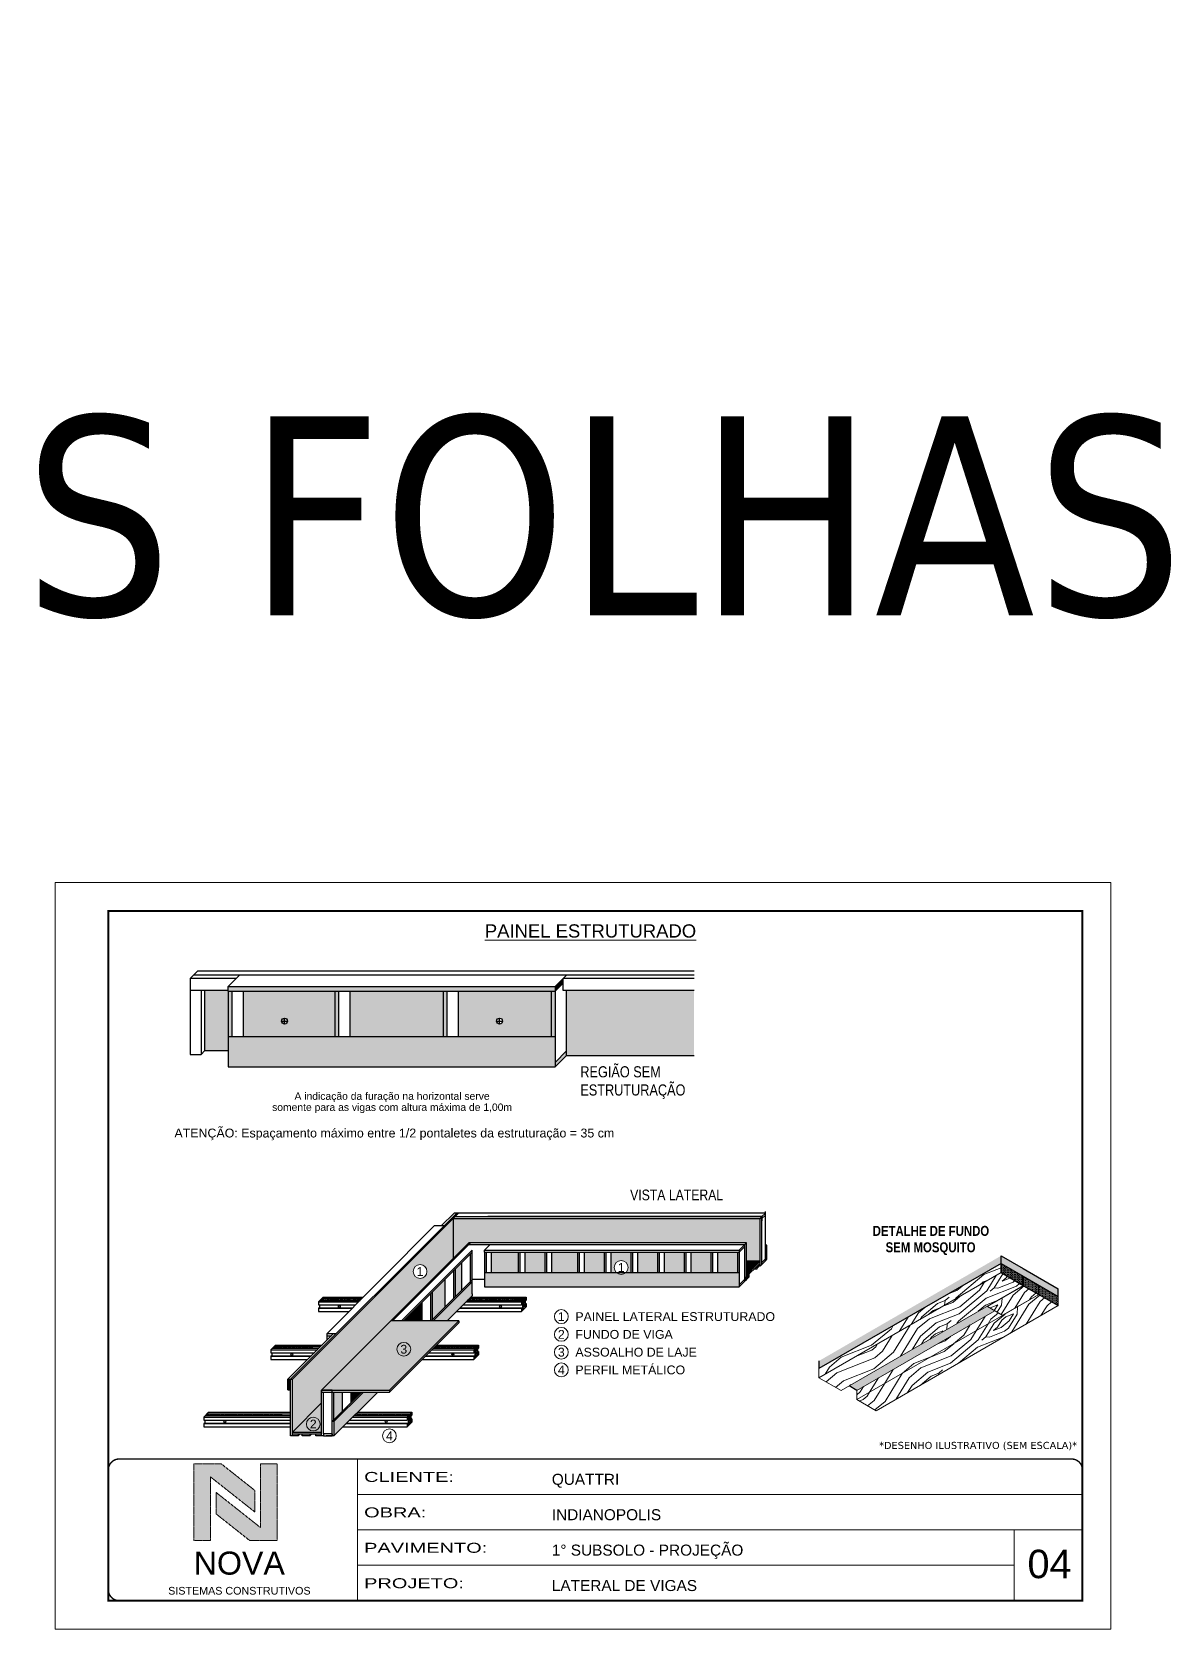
# Model space of a CAD drawing. Header units: millimetres. Extents: x 2921 to 9246, y 316 to 11751.
# Drawn here: x 7644 to 9246, y 9505 to 11751 of the extents above; entities that cross this region are included whole.
import ezdxf
from ezdxf.enums import TextEntityAlignment as Align

# ---------------------------------------------------------------- set-up
doc = ezdxf.new("R2010")
doc.units = ezdxf.units.MM
doc.linetypes.add('CONTINUO', pattern=[0])
doc.linetypes.add('DASHED', pattern=[0.75, 0.5, -0.25])
for name, color, linetype, lineweight in [('CARIMBO', 255, 'Continuous', 9), ('CARIMBO-LEGENDA', 75, 'Continuous', 15), ('Demarcação 1', 251, 'Continuous', 9), ('Folhas', 255, 'Continuous', 9), ('fundo', 100, 'Continuous', 9), ('Madeira', 126, 'Continuous', 18), ('SARRAFO DE PRESSAO', 251, 'DASHED', 9)]:
    doc.layers.add(name, color=color, linetype=linetype, lineweight=lineweight)
for name, color, linetype in [('COTA', 241, 'Continuous'), ('HACHURA MADEIRAS', 1, 'Continuous'), ('material do compensado', 7, 'Continuous'), ('texto', 7, 'Continuous')]:
    doc.layers.add(name, color=color, linetype=linetype)
doc.layers.add('Demarcação 2', color=7, linetype='Continuous', lineweight=9, true_color=0xe0e0e0)
doc.styles.add('arial', font='arial.ttf')
doc.styles.add('CESAR1', font='arial.ttf', dxfattribs={"oblique": 15})
doc.styles.add('ROMANC', font='techb___.ttf', dxfattribs={"height": 2.5})
doc.styles.add('stylellllll', font='verdana.ttf', dxfattribs={"height": 2})
doc.styles.add('TAHOMA', font='tahoma.ttf')
doc.styles.add('Tecnologia', font='')
doc.styles.add('texto', font='ARIALN.TTF')
doc.styles.get('Tecnologia').set_extended_font_data('Forgotten Futurist')
pattern_1 = [(45, (5468.635, 58193.8157), (0.99436891, 3.64601934), [4.6875, -0.9375, 0, -0.9375])]
pattern_2 = [(355, (-40658.04, 7156.97), (111.07494, 93.20294), [5.12645, -97.40264]), (85, (-40614.06, 7189.14), (-93.20294, 111.07494), [10.2529, -92.27619]), (40, (-40635.38, 7180.716), (8.936, 102.13894), [7.24881, -21.74642, 7.24881, -14.497615, 50.751904, -43.50449]), (40, (-40663.59, 7152.31), (8.936, 102.13894), [7.24983, -14.49967, 7.24983, -115.99871]), (40, (-40626.95, 7159.395), (8.936, 102.13894), [7.24983, -137.7482]), (40, (-40617.184, 7153.394), (8.936, 102.13894), [7.24983, -137.7482]), (40, (-40631.61, 7164.95), (8.936, 102.13894), [7.24983, -137.7482]), (40, (-40636.27, 7170.5), (8.936, 102.13894), [14.49967, -130.49838]), (40, (-40604.035, 7244.87), (8.936, 102.13894), [14.49967, -130.49838]), (40, (-40646.04, 7176.5), (8.936, 102.13894), [28.99933, -115.99871]), (40, (-40650.7, 7182.06), (8.936, 102.13894), [28.99933, -115.99871]), (40, (-40581.63, 7206.89), (8.936, 102.13894), [28.99933, -115.99871]), (40, (-40654.91, 7192.72), (8.936, 102.13894), [21.7497, -123.24834]), (40, (-40674, 7209.826), (8.936, 102.13894), [21.7497, -123.24834]), (40, (-40664.68, 7198.72), (8.936, 102.13894), [21.7497, -123.24834]), (40, (-40595.61, 7223.55), (8.936, 102.13894), [36.24951, -108.74853]), (40, (-40605.375, 7229.55), (8.936, 102.13894), [36.24951, -108.74853]), (40, (-40597.395, 7203.12), (8.936, 102.13894), [50.74931, -94.24873]), (21.56505, (-40646.93, 7166.29), (102.138945, -8.936), [11.4631, -217.79893]), (21.56505, (-40623.824, 7195.144), (102.138945, -8.936), [11.4631, -217.79893]), (21.56505, (-40629.824, 7185.377), (102.138945, -8.936), [11.4631, -217.79893]), (21.56505, (-40652.933, 7156.52), (102.138945, -8.936), [22.9262, -206.33583]), (21.56505, (-40628.484, 7200.697), (102.138945, -8.936), [34.3893, -194.87273]), (21.56505, (-40638.25, 7206.7), (102.138945, -8.936), [45.8524, -183.40963]), (21.56505, (-40648.02, 7212.7), (102.138945, -8.936), [45.8524, -183.40963]), (21.56505, (-40660.66, 7244.68), (102.138945, -8.936), [45.8524, -183.40963]), (21.56505, (-40661.55, 7234.467), (102.138945, -8.936), [57.3155, -171.94653]), (21.56505, (-40657.34, 7223.806), (102.138945, -8.936), [57.3155, -171.94653]), (58.43495, (-40625.164, 7179.823), (8.936, 102.138945), [11.4631, -217.79893]), (58.43495, (-40641.38, 7170.95), (8.936, 102.138945), [11.4631, -217.79893]), (58.43495, (-40658.04, 7156.97), (8.936, 102.138945), [22.9262, -206.33583]), (58.43495, (-40626.058, 7169.61), (8.936, 102.138945), [22.9262, -206.33583]), (58.43495, (-40668.7, 7152.755), (8.936, 102.138945), [34.3893, -194.87273]), (58.43495, (-40678.914, 7153.65), (8.936, 102.138945), [45.8524, -183.40963]), (58.43495, (-40586.542, 7150.714), (8.936, 102.138945), [45.8524, -183.40963]), (58.43495, (-40621.397, 7164.055), (8.936, 102.138945), [45.8524, -183.40963]), (58.43495, (-40601.863, 7152.054), (8.936, 102.138945), [57.3155, -171.94653]), (58.43495, (-40611.63, 7158.055), (8.936, 102.138945), [57.3155, -171.94653])]
pattern_3 = [(0, (-29765.5226, -596.9827), (0.82275303, 1.645506056), [0, -1.645506056])]

# ---------------------------------------------------------------- blocks, each defined once
blk = doc.blocks.new('A$C64660E27')
at = {"layer": 'COTA', "true_color": 0x1a1a1a}
h = blk.add_hatch(color=250, dxfattribs=at)
h.dxf.hatch_style = 1
h.paths.add_polyline_path([(185.4, -11.6), (142.4, -11.6), (142.4, -131.6), (168.8, -131.6), (168.8, -32.2), (237.7, -86.7), (237.7, -53)])
at = {"layer": 'COTA'}
h = blk.add_hatch(color=20, dxfattribs=at)
h.dxf.hatch_style = 1
h.paths.add_polyline_path([(273, -11.4), (246.6, -11.4), (246.6, -111.1), (177.7, -56.6), (177.7, -90.2), (230, -131.6), (273, -131.6)])
for p, q in [((142.4, -131.6), (142.4, -11.6)), ((142.4, -11.6), (185.4, -11.6)), ((185.4, -11.6), (237.7, -53)), ((273, -11.4), (246.6, -11.4)), ((246.6, -111.1), (246.6, -11.4)), ((273, -11.4), (273, -131.6)), ((168.8, -32.2), (237.7, -86.7)), ((168.8, -131.6), (168.8, -32.2)), ((246.6, -111.1), (177.7, -56.6)), ((177.7, -90.2), (177.7, -56.6)), ((237.7, -86.7), (237.7, -53)), ((230, -131.6), (177.7, -90.2)), ((142.4, -131.6), (168.8, -131.6)), ((273, -131.6), (230, -131.6))]:
    blk.add_line(p, q)
at = {"layer": 'CARIMBO-LEGENDA', "color": 7, "linetype": 'Continuous', "ltscale": 100, "style": 'arial'}
blk.add_text('NOVA', height=36, dxfattribs=at).set_placement((142.4, -184.8))
at = {"layer": 'CARIMBO-LEGENDA', "color": 7, "linetype": 'Continuous', "style": 'arial'}
blk.add_text('SISTEMAS CONSTRUTIVOS', height=12, dxfattribs=at).set_placement((102.5, -216))
blk = doc.blocks.new('9999999999')
at = {"color": 30, "linetype": 'CONTINUO'}
for p, q in [((98564.6, 34230.2), (98564.6, 34429.4)), ((98564.6, 34379.6), (99584, 34379.6)), ((98564.6, 34329.8), (99488, 34329.8)), ((99584, 34329.8), (99488, 34329.8)), ((99488, 34329.8), (99488, 34230.2)), ((98564.6, 34280), (99488, 34280))]:
    blk.add_line(p, q, dxfattribs=at)
at = {"color": 30, "linetype": 'CONTINUO', "const_width": 2}
blk.add_lwpolyline([(99584, 34230.2), (99584, 34414.4, 0.414214), (99569, 34429.4), (98229, 34429.4, 0.414214), (98214, 34414.4), (98214, 34245.2, 0.414214), (98229, 34230.2), (99584, 34230.2)], format="xyb", dxfattribs=at)
at = {"layer": 'Folhas'}
blk.add_lwpolyline([(98139, 34190.2), (99624, 34190.2), (99624, 35240.2), (98139, 35240.2)], close=True, dxfattribs=at)
at = {"layer": 'Folhas', "color": 30, "const_width": 3}
blk.add_lwpolyline([(98214, 34230.2), (99584, 34230.2), (99584, 35200.2), (98214, 35200.2)], close=True, dxfattribs=at)
at = {"xscale": 0.9, "yscale": 0.9, "zscale": 0.9}
blk.add_blockref('A$C64660E27', (98205.8, 34433.1), dxfattribs=at)
at = {"color": 7, "linetype": 'Continuous', "ltscale": 5, "style": 'arial'}
for s, height, p in [('QUATTRI', 15.48, (98837.7, 34393.1)), ('INDIANOPOLIS', 15.483, (98837.7, 34343.3)), ('1° SUBSOLO - PROJEÇÃO', 15.483, (98837.7, 34293.5)), ('LATERAL DE VIGAS', 15.483, (98837.7, 34243.7))]:
    blk.add_text(s, height=height, dxfattribs=at).set_placement(p)
at = {"layer": 'Folhas', "color": 7, "style": 'Tecnologia', "width": 1.5}
for s, p in [('CLIENTE:', (98573.7, 34397.2)), ('OBRA:', (98573.7, 34347.3)), ('PAVIMENTO:', (98573.7, 34297.5)), ('PROJETO:', (98573.7, 34247.7))]:
    blk.add_text(s, height=14, dxfattribs=at).set_placement(p)

msp = doc.modelspace()

# ---------------------------------------------------------------- hatches: boundary and pattern name
at = {"linetype": 'ByBlock', "ltscale": 2}
for points in [[(7919.31, 10338.18), (7924.63, 10338.18), (7924.63, 10401.78), (7919.31, 10401.78)], [(8379.47, 10408.27), (7919.42, 10408.27), (7919.42, 10401.89), (8379.47, 10401.89)], [(8069.49, 10338.18), (8074.81, 10338.18), (8074.82, 10401.78), (8069.49, 10401.78)], [(8677.36, 10044.62), (8675.34, 10044.62), (8675.34, 10042.38)], [(8260.44, 9990.68), (8262.79, 9993.04), (8262.79, 10034.48), (8260.44, 10032.12)], [(8280.09, 10005.92), (8282.53, 10005.92), (8282.53, 10034.64), (8280.09, 10034.64)], [(8327.37, 10005.92), (8329.81, 10005.92), (8329.81, 10034.64), (8327.37, 10034.64)], [(8364.9, 10005.92), (8367.34, 10005.92), (8367.34, 10034.64), (8364.9, 10034.64)], [(8410.83, 10005.92), (8413.27, 10005.92), (8413.27, 10034.64), (8410.83, 10034.64)], [(8448.37, 10005.92), (8450.8, 10005.92), (8450.8, 10034.64), (8448.37, 10034.64)], [(8485.9, 10005.92), (8488.34, 10005.92), (8488.34, 10034.64), (8485.9, 10034.64)], [(8523.43, 10005.92), (8525.87, 10005.92), (8525.87, 10034.64), (8523.43, 10034.64)], [(8560.97, 10005.92), (8563.4, 10005.92), (8563.4, 10034.64), (8560.97, 10034.64)], [(8598.5, 10005.92), (8600.94, 10005.92), (8600.94, 10034.64), (8598.5, 10034.64)], [(8636.03, 10005.92), (8638.47, 10005.92), (8638.47, 10034.64), (8636.03, 10034.64)], [(8237.1, 9969.82), (8239.45, 9972.18), (8239.45, 10011.47), (8237.1, 10009.12)], [(8207.04, 9978.73), (8204.69, 9976.38), (8204.69, 9937.88), (8207.04, 9937.88)], [(8260.55, 9990.79), (8260.55, 9993.27), (8207.15, 9939.87), (8207.15, 9937.98), (8207.74, 9937.98)], [(8109.88, 9837.85), (8107.31, 9837.85), (8065.86, 9796.4), (8068.42, 9796.4)], [(8092.67, 9823.21), (8095.02, 9825.56), (8095.02, 9837.75), (8092.67, 9837.75)]]:
    msp.add_hatch(color=256, dxfattribs=at).paths.add_polyline_path(points)
for points in [[(8221.87, 10338.18), (8227.2, 10338.18), (8227.2, 10401.89), (8221.87, 10401.89)], [(8390.82, 10413.14), (8390.82, 10419.52), (8379.47, 10408.26), (8379.47, 10401.89)], [(8652.56, 10003.98), (8646.58, 9998.05), (8646.58, 9993.86), (8652.56, 9999.79)], [(8667.73, 10014.83), (8667.73, 10019.03), (8663.5, 10014.83), (8663.5, 10010.64)], [(8007.34, 9856.01), (8003.67, 9856.01), (8003.67, 9841.15), (8007.34, 9841.15)]]:
    msp.add_hatch(color=256).paths.add_polyline_path(points)
h = msp.add_hatch(color=256)
h.paths.add_polyline_path([(8379.47, 10301.64), (8379.47, 10295.26), (8395.7, 10311.35), (8395.7, 10317.73)])
h.paths.add_polyline_path([(8374.15, 10338.18), (8379.47, 10338.18), (8379.47, 10401.89), (8374.15, 10401.89)])
at = {"linetype": 'Continuous', "ltscale": 1.5}
h = msp.add_hatch(dxfattribs=at)
h.set_pattern_fill('ANSI36', color=256, scale=15, style=0)
h.set_pattern_definition(pattern_1)
h.paths.add_polyline_path([(8051.1, 9969.31), (8048.6, 9966.8), (8105.16, 9966.8), (8107.65, 9969.31)])
h = msp.add_hatch(dxfattribs=at)
h.set_pattern_fill('ANSI36', color=256, scale=15, style=0)
h.set_pattern_definition(pattern_1)
h.paths.add_polyline_path([(8336.79, 9969.31), (8259.06, 9969.31), (8256.56, 9966.8), (8334.29, 9966.8)])
h.paths.add_polyline_path([(8336.79, 9969.31), (8334.29, 9966.8), (8334.29, 9953.19), (8336.79, 9955.69)])
h = msp.add_hatch(dxfattribs=at)
h.set_pattern_fill('ANSI36', color=256, scale=15, style=0)
h.set_pattern_definition(pattern_1)
h.paths.add_polyline_path([(7984.12, 9901.94), (7981.62, 9899.43), (8038.18, 9899.43), (8040.68, 9901.94)])
h = msp.add_hatch(dxfattribs=at)
h.set_pattern_fill('ANSI36', color=256, scale=15, style=0)
h.set_pattern_definition(pattern_1)
h.paths.add_polyline_path([(8269.81, 9901.94), (8267.31, 9899.43), (8267.31, 9885.82), (8269.81, 9888.32)])
h.paths.add_polyline_path([(8210.81, 9901.94), (8208.3, 9899.43), (8267.31, 9899.43), (8269.81, 9901.94)])
h = msp.add_hatch(dxfattribs=at)
h.set_pattern_fill('ANSI36', color=256, scale=15, style=0)
h.set_pattern_definition(pattern_1)
h.paths.add_polyline_path([(7890.05, 9807.31), (7887.54, 9804.81), (7995.02, 9804.81), (7995.02, 9807.31)])
h = msp.add_hatch(dxfattribs=at)
h.set_pattern_fill('ANSI36', color=256, scale=15, style=0)
h.set_pattern_definition(pattern_1)
h.paths.add_polyline_path([(8175.74, 9807.31), (8173.23, 9804.81), (8173.23, 9791.19), (8175.74, 9793.7)])
h.paths.add_polyline_path([(8099.64, 9807.31), (8097.13, 9804.81), (8173.23, 9804.81), (8175.74, 9807.31)])
at = {"linetype": 'ByBlock', "ltscale": 2}
h = msp.add_hatch(color=256, dxfattribs=at)
h.paths.add_polyline_path([(8018.12, 9779.02), (8009.9, 9779.02), (8009.9, 9776.1), (8018.12, 9776.1)])
h.paths.add_polyline_path([(8034.42, 9779.02), (8023.63, 9779.02), (8023.63, 9776.1), (8034.42, 9776.1)])
h.paths.add_polyline_path([(8050.97, 9779.02), (8042.75, 9779.02), (8042.75, 9776.1), (8050.97, 9776.1)])
at = {"layer": 'Demarcação 1'}
h = msp.add_hatch(color=256, dxfattribs=at)
h.paths.add_polyline_path([(8029.63, 9792.92, 1), (8048.99, 9792.92, 1)], flags=17)
h.paths.add_polyline_path([(8050.97, 9840.62), (8236.01, 10025.66), (8236.01, 10082.13), (8236.01, 10082.13), (8009.9, 9856.02), (8009.9, 9781.59), (8050.97, 9822.65)])
h.paths.add_polyline_path([(8179.83, 10007.45, -1), (8199.18, 10007.45, -1)], flags=16)
h.paths.add_polyline_path([(8031.43, 9783.66), (8047.19, 9783.66), (8047.19, 9802.22), (8031.43, 9802.22)], flags=24)
h.paths.add_polyline_path([(8181.63, 9998.2), (8197.38, 9998.2), (8197.38, 10016.76), (8181.63, 10016.76)], flags=24)
for points in [[(8236.01, 10025.66), (8257.95, 10047.6), (8648.52, 10047.6), (8648.52, 10021.97), (8667.73, 10021.97), (8667.73, 10082.13), (8236.01, 10082.13)], [(8648.52, 10021.97), (8648.52, 10002.92), (8667.73, 10021.97)]]:
    msp.add_hatch(color=256, dxfattribs=at).paths.add_polyline_path(points)
h = msp.add_hatch(color=256, dxfattribs=at)
h.paths.add_polyline_path([(8009.9, 9781.59), (8050.97, 9781.59), (8050.97, 9822.65)])
h.paths.add_polyline_path([(8029.63, 9792.92, -1), (8048.99, 9792.92, -1)], flags=16)
h.paths.add_polyline_path([(8031.43, 9783.66), (8047.19, 9783.66), (8047.19, 9802.22), (8031.43, 9802.22)], flags=24)
at = {"layer": 'Demarcação 2'}
for points in [[(7919.42, 10401.89), (7919.42, 10401.89), (7919.42, 10401.89), (7919.42, 10402.95), (7886.42, 10402.95), (7886.42, 10317.73), (7919.42, 10317.73)], [(7940.97, 10338.18), (8069.6, 10338.18), (8069.6, 10401.89), (7940.97, 10401.89)], [(8091.15, 10338.18), (8221.87, 10338.18), (8221.87, 10401.89), (8091.15, 10401.89)], [(8395.7, 10402.95), (8395.7, 10311.35), (8574.98, 10311.35), (8574.98, 10402.95)], [(8379.47, 10338.18), (7919.42, 10338.18), (7919.42, 10301.64), (7919.42, 10295.26), (8379.47, 10295.26)], [(8239.56, 9972.28), (8248.23, 9980.95), (8248.23, 10019.91), (8239.56, 10011.24)], [(8290.06, 10005.92), (8327.47, 10005.92), (8327.47, 10034.74), (8290.06, 10034.74)], [(8337.34, 10005.92), (8365.01, 10005.92), (8365.01, 10034.74), (8337.34, 10034.74)], [(8374.87, 10005.92), (8410.94, 10005.92), (8410.94, 10034.74), (8374.87, 10034.74)], [(8420.81, 10005.92), (8448.47, 10005.92), (8448.47, 10034.74), (8420.81, 10034.74)], [(8495.87, 10005.92), (8523.54, 10005.92), (8523.54, 10034.74), (8495.87, 10034.74)], [(8533.41, 10005.92), (8561.07, 10005.92), (8561.07, 10034.74), (8533.41, 10034.74)], [(8570.94, 10005.92), (8598.61, 10005.92), (8598.61, 10034.74), (8570.94, 10034.74)], [(8608.47, 10005.92), (8636.14, 10005.92), (8636.14, 10034.74), (8608.47, 10034.74)], [(8638.58, 10005.92), (8478.91, 10005.92, -0.3830345), (8465.98, 10005.92), (8280.2, 10005.92), (8280.2, 9985.92), (8638.58, 9985.92)], [(8207.15, 9939.87), (8224.89, 9957.61), (8224.89, 9996.57), (8207.15, 9978.83)], [(8262.9, 9976.06), (8262.9, 9993.14), (8207.74, 9937.98), (8227.74, 9937.98), (8262.89, 9973.14)], [(8166.3, 9937.98), (8192.48, 9937.98), (8192.48, 9964.16)], [(8068.21, 9798.75), (8080.46, 9811), (8080.46, 9837.85), (8068.21, 9837.85)], [(8130.18, 9837.85), (8124.69, 9837.85), (8109.88, 9837.85), (8068.42, 9796.4), (8068.42, 9776.1)], [(8095.13, 9825.67), (8107.31, 9837.85), (8095.13, 9837.85)]]:
    msp.add_hatch(color=256, dxfattribs=at).paths.add_polyline_path(points)
h = msp.add_hatch(color=256, dxfattribs=at)
h.paths.add_polyline_path([(8297.2, 10359.71, -1), (8305.56, 10359.71, -1)], flags=16)
h.paths.add_polyline_path([(8243.42, 10338.18), (8374.15, 10338.18), (8374.15, 10401.89), (8243.42, 10401.89)])
h = msp.add_hatch(color=256, dxfattribs=at)
h.paths.add_polyline_path([(8482.12, 10013.12, -1), (8462.77, 10013.12, -1)], flags=16)
h.paths.add_polyline_path([(8464.57, 10003.87), (8480.32, 10003.87), (8480.32, 10022.42), (8464.57, 10022.42)], flags=24)
h.paths.add_polyline_path([(8458.34, 10005.92), (8486.01, 10005.92), (8486.01, 10034.74), (8458.34, 10034.74)])
h = msp.add_hatch(color=256, dxfattribs=at)
h.paths.add_polyline_path([(8050.97, 9840.62), (8053.54, 9840.62), (8065.86, 9840.62), (8146.61, 9840.62), (8243.97, 9937.98), (8148.33, 9937.98)])
h.paths.add_polyline_path([(8158.71, 9888.6), (8174.57, 9888.6), (8174.57, 9907.49), (8158.71, 9907.49)], flags=24)
at = {"layer": 'fundo'}
h = msp.add_hatch(color=252, dxfattribs=at)
h.dxf.hatch_style = 1
h.paths.add_polyline_path([(8750.62, 9881.64), (8750.62, 9870.98), (9006.77, 10018.87), (9006.77, 10029.52)])
h = msp.add_hatch(color=252, dxfattribs=at)
h.dxf.hatch_style = 1
h.paths.add_polyline_path([(9037.85, 10011.58), (9006.77, 10029.52), (9006.77, 10018.87), (9037.85, 10000.93), (9087.18, 9972.44), (9087.18, 9983.1)])
h = msp.add_hatch(color=252, dxfattribs=at)
h.dxf.hatch_style = 1
h.paths.add_polyline_path([(8998.14, 9952.13), (8987.77, 9958.11), (8987.77, 9958.99), (8792.98, 9846.53), (8803.9, 9840.22)])
at = {"layer": 'HACHURA MADEIRAS'}
h = msp.add_hatch(dxfattribs=at)
h.set_pattern_fill('DOTS', scale=1.036539)
h.set_pattern_definition(pattern_3)
h.paths.add_polyline_path([(9037.85, 9987.9), (9037.85, 10000.93), (9006.77, 10018.87), (9006.77, 10005.85)])
h = msp.add_hatch(dxfattribs=at)
h.set_pattern_fill('DOTS', scale=1.036539)
h.set_pattern_definition(pattern_3)
h.paths.add_polyline_path([(9038.61, 10000.49), (9038.61, 9987.46), (9059.74, 9975.26), (9059.74, 9988.28)])
h = msp.add_hatch(dxfattribs=at)
h.set_pattern_fill('DOTS', scale=1.036539)
h.set_pattern_definition(pattern_3)
h.paths.add_polyline_path([(9060.04, 9988.11), (9060.04, 9975.09), (9087.18, 9959.42), (9087.18, 9972.44)])
at = {"layer": 'Madeira'}
h = msp.add_hatch(dxfattribs=at)
h.set_pattern_fill('PATRON00077', color=256, scale=102.529099, angle=355, pattern_type=2)
h.set_pattern_definition(pattern_2)
h.paths.add_polyline_path([(8750.62, 9870.98), (8750.62, 9857.96), (9006.77, 10005.85), (9006.77, 10018.87)])
h = msp.add_hatch(dxfattribs=at)
h.set_pattern_fill('PATRON00077', color=256, scale=102.529099, angle=355, pattern_type=2)
h.set_pattern_definition([(355, (-9555.52, -62083.6), (111.07494, 93.20294), [5.12645, -97.40264]), (85, (-9511.54, -62051.43), (-93.20294, 111.07494), [10.25291, -92.27619]), (40, (-9532.86, -62059.85), (8.936, 102.138945), [7.248807, -21.74642, 7.248807, -14.497615, 50.751904, -43.504487]), (40, (-9561.075, -62088.26), (8.936, 102.138945), [7.24983, -14.499665, 7.24983, -115.99871]), (40, (-9524.43, -62081.175), (8.936, 102.138945), [7.24983, -137.74821]), (40, (-9514.666, -62087.175), (8.936, 102.138945), [7.24983, -137.74821]), (40, (-9529.09, -62075.62), (8.936, 102.138945), [7.24983, -137.74821]), (40, (-9533.75, -62070.07), (8.936, 102.138945), [14.49967, -130.49838]), (40, (-9501.52, -61995.7), (8.936, 102.138945), [14.49967, -130.49838]), (40, (-9543.52, -62064.07), (8.936, 102.138945), [28.99933, -115.99871]), (40, (-9548.18, -62058.51), (8.936, 102.138945), [28.99933, -115.99871]), (40, (-9479.11, -62033.68), (8.936, 102.138945), [28.99933, -115.99871]), (40, (-9552.394, -62047.85), (8.936, 102.138945), [21.7497, -123.24834]), (40, (-9571.48, -62030.744), (8.936, 102.138945), [21.7497, -123.24834]), (40, (-9562.16, -62041.85), (8.936, 102.138945), [21.7497, -123.24834]), (40, (-9493.09, -62017.02), (8.936, 102.138945), [36.24951, -108.74853]), (40, (-9502.86, -62011.02), (8.936, 102.138945), [36.24951, -108.74853]), (40, (-9494.88, -62037.446), (8.936, 102.138945), [50.74931, -94.24873]), (21.56505, (-9544.414, -62074.28), (102.138945, -8.936), [11.4631, -217.79893]), (21.56505, (-9521.306, -62045.426), (102.138945, -8.936), [11.4631, -217.79893]), (21.56505, (-9527.306, -62055.193), (102.138945, -8.936), [11.4631, -217.79893]), (21.56505, (-9550.415, -62084.048), (102.138945, -8.936), [22.9262, -206.33583]), (21.56505, (-9525.966, -62039.872), (102.138945, -8.936), [34.3893, -194.87273]), (21.56505, (-9535.733, -62033.87), (102.138945, -8.936), [45.8524, -183.40963]), (21.56505, (-9545.5, -62027.87), (102.138945, -8.936), [45.8524, -183.40963]), (21.56505, (-9558.14, -61995.89), (102.138945, -8.936), [45.8524, -183.40963]), (21.56505, (-9559.034, -62006.103), (102.138945, -8.936), [57.31551, -171.94653]), (21.56505, (-9554.82, -62016.764), (102.138945, -8.936), [57.31551, -171.94653]), (58.43495, (-9522.646, -62060.747), (8.936, 102.138945), [11.4631, -217.79893]), (58.43495, (-9538.86, -62069.62), (8.936, 102.138945), [11.4631, -217.79893]), (58.43495, (-9555.52, -62083.6), (8.936, 102.138945), [22.9262, -206.33583]), (58.43495, (-9523.54, -62070.96), (8.936, 102.138945), [22.9262, -206.33583]), (58.43495, (-9566.182, -62087.814), (8.936, 102.138945), [34.3893, -194.87273]), (58.43495, (-9576.396, -62086.92), (8.936, 102.138945), [45.8524, -183.40963]), (58.43495, (-9484.024, -62089.856), (8.936, 102.138945), [45.8524, -183.40963]), (58.43495, (-9518.88, -62076.515), (8.936, 102.138945), [45.8524, -183.40963]), (58.43495, (-9499.345, -62088.516), (8.936, 102.138945), [57.31551, -171.94653]), (58.43495, (-9509.112, -62082.515), (8.936, 102.138945), [57.31551, -171.94653])])
h.paths.add_polyline_path([(8750.62, 9857.96), (8781.7, 9840.02), (9037.85, 9987.9), (9006.77, 10005.85)])
h = msp.add_hatch(dxfattribs=at)
h.set_pattern_fill('PATRON00077', color=256, scale=102.529099, angle=355, pattern_type=2)
h.set_pattern_definition(pattern_2)
h.paths.add_polyline_path([(8831.05, 9811.54), (9087.18, 9959.42), (9060.04, 9975.09), (8804, 9827.26)])
h = msp.add_hatch(dxfattribs=at)
h.set_pattern_fill('PATRON00077', color=256, scale=102.529099, angle=355, pattern_type=2)
h.set_pattern_definition([(355, (-40680, 7169.71), (111.07494, 93.20294), [5.12645, -97.40264]), (85, (-40636.02, 7201.88), (-93.20294, 111.07494), [10.2529, -92.27619]), (40, (-40657.34, 7193.456), (8.936, 102.13894), [7.24881, -21.74642, 7.24881, -14.497615, 50.751904, -43.50449]), (40, (-40685.56, 7165.05), (8.936, 102.13894), [7.24983, -14.49967, 7.24983, -115.99871]), (40, (-40648.915, 7172.134), (8.936, 102.13894), [7.24983, -137.7482]), (40, (-40639.15, 7166.134), (8.936, 102.13894), [7.24983, -137.7482]), (40, (-40653.575, 7177.69), (8.936, 102.13894), [7.24983, -137.7482]), (40, (-40658.236, 7183.24), (8.936, 102.13894), [14.49967, -130.49838]), (40, (-40626, 7257.61), (8.936, 102.13894), [14.49967, -130.49838]), (40, (-40668, 7189.24), (8.936, 102.13894), [28.99933, -115.99871]), (40, (-40672.66, 7194.796), (8.936, 102.13894), [28.99933, -115.99871]), (40, (-40603.59, 7219.63), (8.936, 102.13894), [28.99933, -115.99871]), (40, (-40676.876, 7205.46), (8.936, 102.13894), [21.7497, -123.24834]), (40, (-40695.96, 7222.565), (8.936, 102.13894), [21.7497, -123.24834]), (40, (-40686.64, 7211.46), (8.936, 102.13894), [21.7497, -123.24834]), (40, (-40617.57, 7236.29), (8.936, 102.13894), [36.24951, -108.74853]), (40, (-40627.34, 7242.29), (8.936, 102.13894), [36.24951, -108.74853]), (40, (-40619.36, 7215.86), (8.936, 102.13894), [50.74931, -94.24873]), (21.56505, (-40668.896, 7179.03), (102.138945, -8.936), [11.4631, -217.79893]), (21.56505, (-40645.79, 7207.883), (102.138945, -8.936), [11.4631, -217.79893]), (21.56505, (-40651.79, 7198.116), (102.138945, -8.936), [11.4631, -217.79893]), (21.56505, (-40674.897, 7169.26), (102.138945, -8.936), [22.9262, -206.33583]), (21.56505, (-40650.45, 7213.437), (102.138945, -8.936), [34.3893, -194.87273]), (21.56505, (-40660.215, 7219.437), (102.138945, -8.936), [45.8524, -183.40963]), (21.56505, (-40669.98, 7225.44), (102.138945, -8.936), [45.8524, -183.40963]), (21.56505, (-40682.62, 7257.42), (102.138945, -8.936), [45.8524, -183.40963]), (21.56505, (-40683.516, 7247.206), (102.138945, -8.936), [57.3155, -171.94653]), (21.56505, (-40679.302, 7236.545), (102.138945, -8.936), [57.3155, -171.94653]), (58.43495, (-40647.13, 7192.56), (8.936, 102.138945), [11.4631, -217.79893]), (58.43495, (-40663.343, 7183.69), (8.936, 102.138945), [11.4631, -217.79893]), (58.43495, (-40680.004, 7169.71), (8.936, 102.138945), [22.9262, -206.33583]), (58.43495, (-40648.02, 7182.35), (8.936, 102.138945), [22.9262, -206.33583]), (58.43495, (-40690.665, 7165.495), (8.936, 102.138945), [34.3893, -194.87273]), (58.43495, (-40700.88, 7166.39), (8.936, 102.138945), [45.8524, -183.40963]), (58.43495, (-40608.507, 7163.453), (8.936, 102.138945), [45.8524, -183.40963]), (58.43495, (-40643.36, 7176.794), (8.936, 102.138945), [45.8524, -183.40963]), (58.43495, (-40623.827, 7164.793), (8.936, 102.138945), [57.3155, -171.94653]), (58.43495, (-40633.595, 7170.794), (8.936, 102.138945), [57.3155, -171.94653])])
h.paths.add_polyline_path([(9008.91, 9945.91), (9059.74, 9975.26), (9038.08, 9987.83), (8987.77, 9958.11)])
h = msp.add_hatch(dxfattribs=at)
h.set_pattern_fill('PATRON00077', color=256, scale=102.529099, angle=355, pattern_type=2)
h.set_pattern_definition(pattern_2)
h.paths.add_polyline_path([(9009.27, 9945.7), (8997.99, 9952.21), (8803.83, 9840.18), (8803.9, 9827.2)])

# ---------------------------------------------------------------- linework, layer by layer
at = {"linetype": 'ByBlock', "ltscale": 2}
for p, q in [((7865.99, 10419.52), (7876.43, 10429.96)), ((7935.64, 10424.36), (7919.42, 10408.27)), ((8395.7, 10424.36), (8379.47, 10408.26)), ((7865.99, 10419.52), (7865.99, 10402.95)), ((7865.99, 10402.95), (7865.99, 10312.89)), ((7881.59, 10402.95), (7881.59, 10312.89)), ((7886.42, 10402.95), (7886.42, 10317.73)), ((7919.42, 10408.27), (8379.47, 10408.27)), ((7919.42, 10401.89), (7919.42, 10408.27)), ((7919.42, 10401.89), (7919.42, 10295.26)), ((7919.42, 10401.89), (7919.42, 10301.64)), ((7919.42, 10401.89), (8379.47, 10401.89)), ((7924.74, 10401.89), (7924.74, 10338.18)), ((7940.97, 10338.18), (7940.97, 10401.89)), ((8069.6, 10401.89), (8069.6, 10338.18)), ((8074.93, 10401.89), (8074.93, 10338.18)), ((8091.15, 10338.18), (8091.15, 10401.89)), ((8221.87, 10401.89), (8221.87, 10338.18)), ((8227.2, 10401.89), (8227.2, 10338.18)), ((8243.42, 10338.18), (8243.42, 10401.89)), ((8374.15, 10401.89), (8374.15, 10338.18)), ((8390.82, 10413.14), (8379.47, 10401.89)), ((8379.47, 10408.26), (8379.47, 10295.26)), ((8390.82, 10402.95), (8390.82, 10419.52)), ((8395.7, 10311.35), (8395.7, 10402.95)), ((7881.59, 10312.89), (7886.42, 10317.73)), ((7919.42, 10317.73), (7886.42, 10317.73)), ((7919.42, 10317.73), (7886.42, 10317.73)), ((8395.7, 10317.73), (8379.47, 10301.64)), ((8395.7, 10311.35), (8379.47, 10295.26)), ((8675.34, 10086.83), (8670.29, 10081.82)), ((8150.9, 9937.98), (8260.51, 10047.6)), ((8287.63, 10045.03), (8280.2, 10037.66)), ((8646.01, 10045.03), (8638.58, 10037.66)), ((8646.01, 10042.11), (8638.58, 10034.74)), ((8646.01, 10045.03), (8648.52, 10047.6)), ((8646.01, 10045.03), (8646.01, 9993.29)), ((8675.34, 10042.38), (8677.36, 10044.62)), ((8677.36, 10044.62), (8675.34, 10044.62)), ((8677.36, 10024.62), (8677.36, 10044.62)), ((8248.23, 9980.95), (8248.23, 10019.91)), ((8260.55, 9990.79), (8260.55, 10032.23)), ((8262.9, 9976.06), (8262.9, 10034.58)), ((8280.2, 10037.66), (8638.58, 10037.66)), ((8280.2, 10034.74), (8280.2, 10037.66)), ((8280.2, 10034.74), (8638.58, 10034.74)), ((8280.2, 10034.74), (8280.2, 9985.92)), ((8280.2, 10034.74), (8280.2, 10005.92)), ((8282.64, 10034.74), (8282.64, 10005.92)), ((8290.06, 10005.92), (8290.06, 10034.74)), ((8327.47, 10034.74), (8327.47, 10005.92)), ((8329.91, 10034.74), (8329.91, 10005.92)), ((8337.34, 10005.92), (8337.34, 10034.74)), ((8365.01, 10034.74), (8365.01, 10005.92)), ((8367.45, 10034.74), (8367.45, 10005.92)), ((8374.87, 10005.92), (8374.87, 10034.74)), ((8410.94, 10034.74), (8410.94, 10005.92)), ((8413.38, 10034.74), (8413.38, 10005.92)), ((8420.81, 10005.92), (8420.81, 10034.74)), ((8448.47, 10034.74), (8448.47, 10005.92)), ((8450.91, 10034.74), (8450.91, 10005.92)), ((8458.34, 10005.92), (8458.34, 10034.74)), ((8486.01, 10034.74), (8486.01, 10005.92)), ((8488.44, 10034.74), (8488.44, 10005.92)), ((8495.87, 10005.92), (8495.87, 10034.74)), ((8523.54, 10034.74), (8523.54, 10005.92)), ((8525.98, 10034.74), (8525.98, 10005.92)), ((8533.41, 10005.92), (8533.41, 10034.74)), ((8561.07, 10034.74), (8561.07, 10005.92)), ((8563.51, 10034.74), (8563.51, 10005.92)), ((8570.94, 10005.92), (8570.94, 10034.74)), ((8598.61, 10034.74), (8598.61, 10005.92)), ((8601.04, 10034.74), (8601.04, 10005.92)), ((8608.47, 10005.92), (8608.47, 10034.74)), ((8636.14, 10034.74), (8636.14, 10005.92)), ((8638.58, 10037.66), (8638.58, 10034.74)), ((8638.58, 10034.74), (8638.58, 9985.92)), ((8675.34, 10022.38), (8667.73, 10014.83)), ((8675.34, 10022.38), (8677.36, 10024.62)), ((8237.21, 9969.93), (8237.21, 10009.23)), ((8239.56, 9972.28), (8239.56, 10011.58)), ((8652.56, 9999.79), (8642.18, 9989.49)), ((8204.8, 9937.98), (8204.8, 9976.48)), ((8262.9, 9995.62), (8205.26, 9937.98)), ((8207.15, 9937.98), (8207.15, 9978.83)), ((8224.89, 9957.61), (8224.89, 9996.91)), ((8262.9, 9976.06), (8262.89, 9973.14)), ((8280.2, 9996.21), (8262.9, 9996.21)), ((8646.01, 9996.21), (8638.58, 9988.84)), ((8646.01, 9993.29), (8638.58, 9985.92)), ((8648.52, 9995.77), (8646.01, 9993.29)), ((8046.53, 9964.73), (8046.53, 9960.54)), ((8046.53, 9964.73), (8089.77, 9964.73)), ((8046.53, 9964.73), (8103.11, 9964.73)), ((8046.53, 9960.54), (8098.94, 9960.54)), ((8046.53, 9955.67), (8094.1, 9955.67)), ((8047.17, 9956.31), (8094.73, 9956.31)), ((8047.97, 9960.54), (8047.97, 9956.31)), ((8048.6, 9966.8), (8105.16, 9966.8)), ((8051.1, 9969.31), (8107.65, 9969.31)), ((8053.17, 9971.37), (8109.71, 9971.37)), ((8245.42, 9955.67), (8332.22, 9955.67)), ((8246.06, 9956.31), (8332.86, 9956.31)), ((8250.3, 9960.54), (8332.22, 9960.54)), ((8254.49, 9964.73), (8332.22, 9964.73)), ((8256.56, 9966.8), (8334.29, 9966.8)), ((8259.06, 9969.31), (8336.79, 9969.31)), ((8261.13, 9971.37), (8338.86, 9971.37)), ((8332.22, 9964.73), (8332.22, 9960.54)), ((8332.86, 9964.45), (8332.86, 9961.18)), ((8332.86, 9953.34), (8333.66, 9953.34)), ((8333.66, 9965.26), (8333.66, 9953.34)), ((8334.29, 9966.8), (8334.29, 9953.19)), ((8336.79, 9969.31), (8336.79, 9955.69)), ((8337.42, 9969.01), (8337.42, 9957.09)), ((8337.42, 9966.56), (8338.24, 9966.56)), ((8337.42, 9962.31), (8338.86, 9962.31)), ((8337.42, 9961.69), (8338.24, 9961.69)), ((8337.42, 9957.91), (8338.24, 9957.91)), ((8338.24, 9969.83), (8338.24, 9966.56)), ((8338.24, 9961.69), (8338.24, 9957.91)), ((8046.53, 9951.12), (8076.24, 9951.12)), ((8046.53, 9951.12), (8089.57, 9951.12)), ((8240.87, 9951.12), (8332.22, 9951.12)), ((8244.09, 9937.98), (8244.09, 9935.22)), ((8058.67, 9911.01), (8058.67, 9920.03)), ((8058.67, 9917.11), (8064.77, 9917.11)), ((7979.55, 9897.36), (8022.79, 9897.36)), ((7979.55, 9897.36), (8045.02, 9897.36)), ((7979.55, 9897.36), (7979.55, 9893.17)), ((7979.55, 9893.17), (8040.82, 9893.17)), ((7979.55, 9888.3), (8035.95, 9888.3)), ((7980.19, 9888.94), (8036.59, 9888.94)), ((7980.99, 9893.17), (7980.99, 9888.94)), ((7981.62, 9899.43), (8047.08, 9899.43)), ((7984.12, 9901.94), (8049.59, 9901.94)), ((7986.19, 9904), (8051.66, 9904)), ((8197.15, 9888.3), (8265.24, 9888.3)), ((8197.79, 9888.94), (8265.88, 9888.94)), ((8202.02, 9893.17), (8265.24, 9893.17)), ((8206.22, 9897.36), (8265.24, 9897.36)), ((8208.28, 9899.43), (8267.31, 9899.43)), ((8210.79, 9901.94), (8269.81, 9901.94)), ((8212.86, 9904), (8271.88, 9904)), ((8265.24, 9897.36), (8265.24, 9893.17)), ((8265.88, 9897.08), (8265.88, 9893.81)), ((8265.88, 9885.97), (8266.68, 9885.97)), ((8266.68, 9897.89), (8266.68, 9885.97)), ((8267.31, 9899.43), (8267.31, 9885.82)), ((8269.81, 9901.94), (8269.81, 9888.32)), ((8270.44, 9901.64), (8270.44, 9889.72)), ((8270.44, 9899.19), (8271.26, 9899.19)), ((8270.44, 9894.94), (8271.88, 9894.94)), ((8270.44, 9894.32), (8271.26, 9894.32)), ((8270.44, 9890.54), (8271.26, 9890.54)), ((8271.26, 9902.46), (8271.26, 9899.19)), ((8271.26, 9894.32), (8271.26, 9890.54)), ((7979.55, 9883.75), (8009.26, 9883.75)), ((7979.55, 9883.75), (8031.4, 9883.75)), ((8192.6, 9883.75), (8265.24, 9883.75)), ((8003.67, 9841.15), (8003.67, 9856.01)), ((8003.67, 9841.15), (8007.34, 9841.15)), ((8007.34, 9856.02), (8009.9, 9856.02)), ((8050.97, 9840.62), (8053.54, 9840.62)), ((8146.61, 9840.62), (8146.61, 9837.85)), ((8056.75, 9837.85), (8124.69, 9837.85)), ((8065.86, 9779.02), (8065.86, 9837.85)), ((8068.21, 9798.75), (8068.21, 9837.72)), ((8080.46, 9811), (8080.46, 9837.85)), ((8092.78, 9823.32), (8092.78, 9837.85)), ((8095.13, 9825.67), (8095.13, 9837.85)), ((7885.48, 9802.74), (7981.68, 9802.74)), ((7885.48, 9802.74), (8007.34, 9802.74)), ((7885.48, 9802.74), (7885.48, 9798.55)), ((7885.48, 9798.55), (8007.34, 9798.55)), ((7886.92, 9798.55), (7886.92, 9794.31)), ((7887.54, 9804.81), (8007.34, 9804.81)), ((7890.05, 9807.31), (8007.34, 9807.31)), ((7892.12, 9809.38), (8007.34, 9809.38)), ((8090.87, 9798.55), (8171.16, 9798.55)), ((8095.06, 9802.74), (8171.16, 9802.74)), ((8097.13, 9804.81), (8173.23, 9804.81)), ((8099.64, 9807.31), (8175.74, 9807.31)), ((8101.7, 9809.38), (8177.81, 9809.38)), ((8171.16, 9802.74), (8171.16, 9798.55)), ((8171.8, 9802.46), (8171.8, 9799.19)), ((8172.61, 9803.27), (8172.61, 9791.34)), ((8173.23, 9804.81), (8173.23, 9791.19)), ((8175.74, 9807.31), (8175.74, 9793.7)), ((8176.36, 9807.02), (8176.36, 9795.1)), ((8176.36, 9804.57), (8177.18, 9804.57)), ((8176.36, 9800.32), (8177.81, 9800.32)), ((8176.36, 9799.69), (8177.18, 9799.69)), ((8176.36, 9795.92), (8177.18, 9795.92)), ((8177.18, 9807.84), (8177.18, 9804.57)), ((8177.18, 9799.69), (8177.18, 9795.92)), ((7885.48, 9793.68), (8007.34, 9793.68)), ((7885.48, 9789.13), (7981.68, 9789.13)), ((7885.48, 9789.13), (8007.34, 9789.13)), ((7886.11, 9794.31), (8007.34, 9794.31)), ((8065.86, 9779.02), (8065.86, 9776.1)), ((8081.45, 9789.13), (8171.16, 9789.13)), ((8086, 9793.68), (8171.16, 9793.68)), ((8086.64, 9794.31), (8171.8, 9794.31)), ((8171.8, 9791.34), (8172.61, 9791.34))]:
    msp.add_line(p, q, dxfattribs=at)
for p, q in [((8574.98, 10424.36), (7870.82, 10424.36)), ((8574.98, 10429.96), (7876.43, 10429.96)), ((7930.77, 10419.52), (7865.99, 10419.52)), ((7919.42, 10402.95), (7865.99, 10402.95)), ((8574.98, 10419.52), (8390.82, 10419.52)), ((8574.98, 10402.95), (8390.82, 10402.95)), ((7919.29, 10338.18), (8379.47, 10338.18)), ((7865.99, 10312.89), (7881.59, 10312.89)), ((7919.42, 10295.26), (8379.47, 10295.26)), ((8241.06, 10089.75), (8007.34, 9856.02)), ((8243.63, 10089.75), (8009.9, 9856.02)), ((8237.4, 10089.75), (8219.31, 10071.65)), ((8675.34, 10089.75), (8237.4, 10089.75)), ((8675.34, 10089.75), (8670.29, 10084.7)), ((8675.34, 10024.62), (8675.34, 10091.99)), ((8675.34, 10022.38), (8675.34, 10089.75)), ((8209.41, 10071.65), (8058.67, 9920.03)), ((8222.97, 10071.65), (8209.41, 10071.65)), ((8236.01, 10082.13), (8667.73, 10082.13)), ((8236.01, 10082.13), (8236.01, 10025.66)), ((8238.58, 10084.7), (8670.29, 10084.7)), ((8670.29, 10084.7), (8284.68, 10084.7)), ((8670.29, 10084.7), (8667.73, 10082.13)), ((8667.73, 10014.83), (8667.73, 10082.13)), ((8670.29, 10017.38), (8670.29, 10084.7)), ((8670.29, 10084.7), (8670.29, 10078.54)), ((8257.95, 10047.6), (8050.97, 9840.62)), ((8648.52, 10047.6), (8257.95, 10047.6)), ((8646.01, 10045.03), (8257.95, 10045.03)), ((8648.52, 9995.77), (8648.52, 10047.6)), ((8163.22, 9937.98), (8262.9, 10037.66)), ((8166.3, 9937.98), (8262.9, 10034.58)), ((8262.9, 9985.92), (8262.9, 10037.66)), ((8667.73, 10021.97), (8648.52, 10002.92)), ((8675.34, 10025.3), (8670.29, 10020.26)), ((8280.2, 10005.92), (8638.58, 10005.92)), ((8667.73, 10019.03), (8646.58, 9998.05)), ((8652.56, 9999.79), (8652.56, 10003.98)), ((8663.5, 10010.64), (8659.27, 10010.64)), ((8663.5, 10014.83), (8663.5, 10010.64)), ((8262.89, 9993.14), (8207.74, 9937.98)), ((8280.2, 9985.92), (8638.58, 9985.92)), ((8053.17, 9971.37), (8046.53, 9964.73)), ((8192.48, 9937.98), (8192.48, 9964.16)), ((8262.89, 9973.14), (8227.74, 9937.98)), ((8338.86, 9971.37), (8332.22, 9964.73)), ((8332.86, 9961.18), (8332.22, 9960.54)), ((8338.86, 9957.76), (8332.22, 9951.12)), ((8333.66, 9965.26), (8332.86, 9964.45)), ((8333.66, 9953.34), (8332.86, 9952.53)), ((8338.24, 9969.83), (8337.42, 9969.01)), ((8338.24, 9957.91), (8337.42, 9957.09)), ((8338.86, 9967.18), (8338.24, 9966.56)), ((8338.86, 9962.31), (8338.24, 9961.69)), ((8146.61, 9840.62), (8243.97, 9937.98)), ((8146.73, 9837.85), (8244.09, 9935.22)), ((8244.09, 9937.98), (8148.33, 9937.98)), ((8067.69, 9920.03), (8003.67, 9856.02)), ((8058.67, 9920.03), (8071.35, 9920.03)), ((7986.19, 9904), (7979.55, 9897.36)), ((8271.88, 9904), (8265.24, 9897.36)), ((8265.88, 9893.81), (8265.24, 9893.17)), ((8271.88, 9890.39), (8265.24, 9883.75)), ((8266.68, 9897.89), (8265.88, 9897.08)), ((8266.68, 9885.97), (8265.88, 9885.16)), ((8271.26, 9902.46), (8270.44, 9901.64)), ((8271.26, 9890.54), (8270.44, 9889.72)), ((8271.88, 9899.81), (8271.26, 9899.19)), ((8271.88, 9894.94), (8271.26, 9894.32)), ((8003.67, 9856.01), (8007.34, 9856.01)), ((8007.34, 9779.02), (8007.34, 9856.02)), ((8009.9, 9776.1), (8009.9, 9856.02)), ((8050.97, 9776.1), (8050.97, 9840.62)), ((8050.97, 9840.62), (8146.61, 9840.62)), ((8050.97, 9840.62), (8050.97, 9837.85)), ((8065.86, 9840.62), (8053.54, 9840.62)), ((8065.86, 9776.1), (8065.86, 9840.62)), ((8050.97, 9822.65), (8009.9, 9781.59)), ((8050.97, 9837.85), (8057.88, 9837.85)), ((8053.54, 9779.02), (8053.54, 9837.85)), ((8053.54, 9837.85), (8053.54, 9837.54)), ((8107.31, 9837.85), (8065.86, 9796.4)), ((8130.18, 9837.85), (8068.42, 9776.1)), ((8109.88, 9837.85), (8068.42, 9796.4)), ((8124.69, 9837.85), (8146.73, 9837.85)), ((7892.12, 9809.38), (7885.48, 9802.74)), ((8068.42, 9796.4), (8065.86, 9796.4)), ((8068.42, 9796.4), (8068.42, 9776.1)), ((8177.81, 9809.38), (8171.16, 9802.74)), ((8171.8, 9799.19), (8171.16, 9798.55)), ((8177.81, 9795.77), (8171.16, 9789.13)), ((8172.61, 9803.27), (8171.8, 9802.46)), ((8177.18, 9807.84), (8176.36, 9807.02)), ((8177.18, 9795.92), (8176.36, 9795.1)), ((8177.81, 9805.19), (8177.18, 9804.57)), ((8177.81, 9800.32), (8177.18, 9799.69)), ((8007.34, 9776.1), (8007.34, 9779.02)), ((8018.12, 9776.1), (8007.34, 9776.1)), ((8009.9, 9781.59), (8050.97, 9781.59)), ((8009.9, 9779.02), (8050.97, 9779.02)), ((8009.9, 9779.02), (8018.12, 9779.02)), ((8018.12, 9779.02), (8018.12, 9776.1)), ((8018.12, 9776.1), (8021.04, 9779.02)), ((8023.63, 9779.02), (8034.42, 9779.02)), ((8023.63, 9776.1), (8023.63, 9779.02)), ((8034.42, 9776.1), (8023.63, 9776.1)), ((8034.42, 9776.1), (8037.34, 9779.02)), ((8034.42, 9779.02), (8034.42, 9776.1)), ((8042.75, 9779.02), (8050.97, 9779.02)), ((8042.75, 9776.1), (8042.75, 9779.02)), ((8053.54, 9776.1), (8042.75, 9776.1)), ((8053.54, 9779.02), (8053.54, 9776.1)), ((8065.86, 9779.02), (8053.54, 9779.02)), ((8053.54, 9776.1), (8065.86, 9776.1)), ((8068.42, 9776.1), (8057.64, 9776.1)), ((8172.61, 9791.34), (8171.8, 9790.54))]:
    msp.add_line(p, q)
at = {"linetype": 'Continuous', "ltscale": 1.5}
for p, q in [((7994.74, 10359.71), (8003.11, 10359.71)), ((7998.92, 10355.53), (7998.92, 10363.89)), ((8297.2, 10359.71), (8305.56, 10359.71)), ((8301.38, 10355.53), (8301.38, 10363.89)), ((8395.7, 10311.35), (8574.98, 10311.35))]:
    msp.add_line(p, q, dxfattribs=at)
at = {"color": 0}
msp.add_line((8667.73, 10021.97), (8648.52, 10021.97), dxfattribs=at)
at = {"ltscale": 2}
for p, q in [((8047.17, 9956.31), (8046.53, 9955.67)), ((8046.53, 9955.67), (8046.53, 9951.12)), ((8332.86, 9956.31), (8332.22, 9955.67)), ((8332.22, 9955.67), (8332.22, 9951.12)), ((8332.86, 9956.31), (8332.86, 9952.53)), ((8338.86, 9971.37), (8338.86, 9967.18)), ((8338.86, 9962.31), (8338.86, 9957.76)), ((7980.19, 9888.94), (7979.55, 9888.3)), ((7979.55, 9888.3), (7979.55, 9883.75)), ((8265.88, 9888.94), (8265.24, 9888.3)), ((8265.24, 9888.3), (8265.24, 9883.75)), ((8265.88, 9888.94), (8265.88, 9885.16)), ((8271.88, 9904), (8271.88, 9899.81)), ((8271.88, 9894.94), (8271.88, 9890.39)), ((8177.81, 9809.38), (8177.81, 9805.19)), ((8177.81, 9800.32), (8177.81, 9795.77)), ((7886.11, 9794.31), (7885.48, 9793.68)), ((7885.48, 9793.68), (7885.48, 9789.13)), ((8171.8, 9794.31), (8171.16, 9793.68)), ((8171.16, 9793.68), (8171.16, 9789.13)), ((8171.8, 9794.31), (8171.8, 9790.54))]:
    msp.add_line(p, q, dxfattribs=at)
at = {"linetype": 'Continuous', "ltscale": 1.5}
for centre in [(7998.92, 10359.71), (8301.38, 10359.71)]:
    msp.add_circle(centre, 4.18, dxfattribs=at)
at = {"linetype": 'ByBlock', "ltscale": 2}
for centre in [(8075.98, 9958.15), (8302.76, 9958.34), (8009, 9890.78), (8235.78, 9890.97), (7914.93, 9796.16), (8141.71, 9796.35)]:
    msp.add_circle(centre, 1.38, dxfattribs=at)
at = {"layer": 'CARIMBO'}
for centre, radius in [((8472.44, 10013.12), 9.68), ((8189.5, 10007.45), 9.68), ((8388.23, 9944.02), 9.77), ((8166.64, 9898.13), 9.68), ((8388.23, 9919.02), 9.77), ((8388.23, 9894.02), 9.77), ((8388.23, 9869.02), 9.77), ((8039.31, 9792.92), 9.68), ((8146.46, 9776.36), 9.68)]:
    msp.add_circle(centre, radius, dxfattribs=at)
at = {"layer": 'Madeira'}
for p, q in [((9006.77, 10005.85), (8750.62, 9857.96)), ((9037.85, 9987.9), (8781.7, 9840.02)), ((9060.04, 9975.09), (8803.9, 9827.2)), ((9038.61, 9987.46), (8987.77, 9958.11)), ((9059.74, 9975.26), (9008.91, 9945.91)), ((8998.14, 9952.13), (8803.9, 9840.22)), ((9087.18, 9959.42), (8831.04, 9811.53)), ((8987.77, 9958.11), (9009.21, 9945.74)), ((8750.62, 9857.96), (8750.62, 9870.98)), ((8750.62, 9857.96), (8781.7, 9840.02)), ((8803.9, 9827.2), (8803.9, 9840.22)), ((8803.9, 9827.2), (8831.04, 9811.53))]:
    msp.add_line(p, q, dxfattribs=at)
at = {"layer": 'material do compensado'}
for p, q in [((9006.77, 10005.85), (9006.77, 10029.52)), ((9006.77, 10029.52), (9037.85, 10011.58)), ((9006.77, 10018.87), (8750.62, 9870.98)), ((9006.77, 10018.87), (9037.85, 10000.93)), ((9006.77, 10005.85), (9037.85, 9987.9)), ((9037.85, 10011.58), (9087.18, 9983.1)), ((9037.85, 10000.93), (9087.18, 9972.44)), ((9037.85, 9987.9), (9037.85, 10000.93)), ((9038.61, 9987.46), (9038.61, 10000.49)), ((9038.61, 9987.46), (9059.74, 9975.26)), ((9059.74, 9975.26), (9059.74, 9988.28)), ((9060.04, 9975.09), (9060.04, 9988.11)), ((9060.04, 9975.09), (9087.18, 9959.42)), ((9087.18, 9959.42), (9087.18, 9983.1)), ((8987.77, 9958.11), (8987.77, 9958.99)), ((8750.62, 9881.64), (8750.62, 9870.98)), ((8803.9, 9840.22), (8792.98, 9846.53))]:
    msp.add_line(p, q, dxfattribs=at)

# ---------------------------------------------------------------- block references
at = {"layer": 'SARRAFO DE PRESSAO', "color": 6, "linetype": 'ByBlock'}
msp.add_blockref('9999999999', (-90462.85, -24685.68), dxfattribs=at)

# ---------------------------------------------------------------- texts
at = {"style": 'stylellllll'}
msp.add_text('*DESENHO ILUSTRATIVO (SEM ESCALA)*', height=10, dxfattribs=at).set_placement((9113.71, 9757.85), align=Align.RIGHT)
at = {"layer": 'CARIMBO', "linetype": 'Continuous', "ltscale": 2, "style": 'arial'}
msp.add_text('%%UPAINEL ESTRUTURADO', height=18.59, dxfattribs=at).set_placement((8429.29, 10477.2), align=Align.CENTER)
at = {"layer": 'CARIMBO', "linetype": 'Continuous', "ltscale": 2, "style": 'texto'}
for s, height, p in [('REGIÃO SEM', 15.6, (8414.95, 10280.56)), ('ESTRUTURAÇÃO', 15.6, (8414.95, 10255)), ('VISTA LATERAL', 15, (8485.05, 10107.64))]:
    msp.add_text(s, height=height, dxfattribs=at).set_placement(p)
at = {"layer": 'CARIMBO', "color": 2, "style": 'arial'}
for s, height, p in [('somente para as vigas com altura máxima de 1,00m', 10.4, (8150.15, 10238.58)), ('A indicação da furação na horizontal serve', 10.4, (8150.15, 10254.18)), ('ATENÇÃO: Espaçamento máximo entre 1/2 pontaletes da estruturação = 35 cm  ', 12.48, (8158.17, 10202.22))]:
    msp.add_text(s, height=height, dxfattribs=at).set_placement(p, align=Align.MIDDLE_CENTER)
at = {"layer": 'CARIMBO', "style": 'arial'}
for s, height, p in [('1', 12.32, (8189.5, 10007.45)), ('1', 12.32, (8472.44, 10013.12)), ('1', 12.44, (8388.23, 9944.02)), ('2', 12.44, (8388.23, 9919.02)), ('3', 12.32, (8166.64, 9898.13)), ('3', 12.44, (8388.23, 9894.02)), ('4', 12.44, (8388.23, 9869.02)), ('2', 12.32, (8039.31, 9792.92)), ('4', 12.32, (8146.46, 9776.36))]:
    msp.add_text(s, height=height, dxfattribs=at).set_placement(p, align=Align.MIDDLE_CENTER)
at = {"layer": 'CARIMBO', "style": 'CESAR1'}
for s, p in [('PAINEL LATERAL ESTRUTURADO', (8408, 9944.02)), ('FUNDO DE VIGA', (8408, 9919.02)), ('ASSOALHO DE LAJE', (8408, 9894.02)), ('PERFIL METÁLICO', (8408, 9869.02))]:
    msp.add_text(s, height=12.436, dxfattribs=at).set_placement(p, align=Align.MIDDLE_LEFT)
at = {"layer": 'CARIMBO', "style": 'arial'}
msp.add_text('04', height=40, dxfattribs=at).set_placement((9043.99, 9576.09))
at = {"layer": 'Defpoints', "insert": (6158.63, 11266.91), "char_height": 280, "attachment_point": 5, "style": 'TAHOMA'}
msp.add_mtext('{\\C1;ATENÇÃO!!\\PNÃO MUDAR A POSIÇÃO DAS FOLHAS}', dxfattribs=at)
at = {"layer": 'texto', "style": 'ROMANC'}
for s, p in [('DETALHE DE FUNDO ', (8910.45, 10064.6)), ('SEM MOSQUITO', (8907.7, 10041.55))]:
    msp.add_text(s, height=14, dxfattribs=at).set_placement(p, align=Align.MIDDLE_CENTER)

doc.saveas('drawing.dxf')
